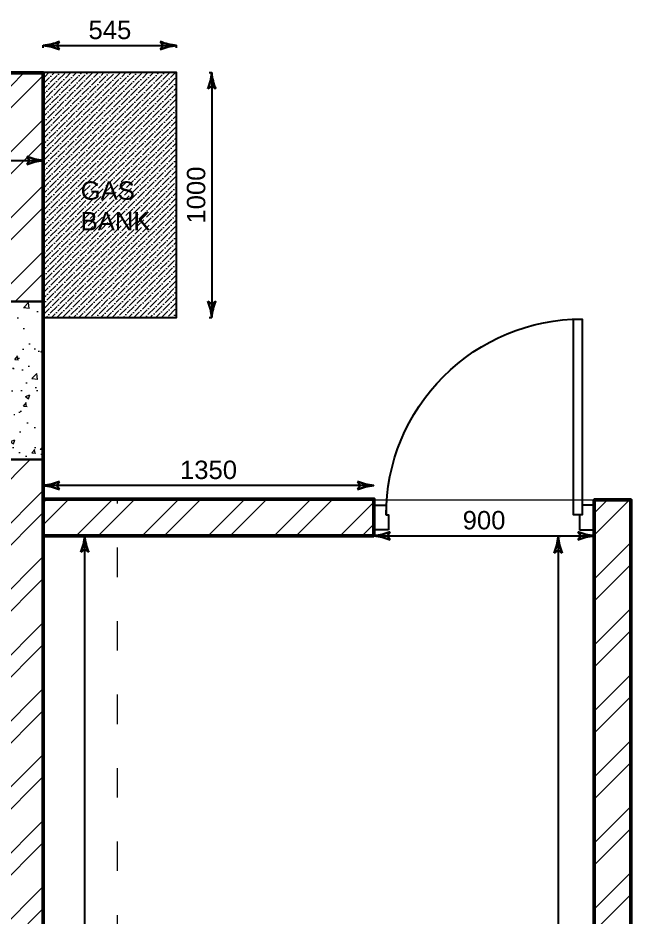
# Model space of a CAD drawing. Header units: millimetres. Extents: x 68727 to 319899, y -4876 to 265722.
# Drawn here: x 317396 to 319899, y 113789 to 117463 of the extents above; entities that cross this region are included whole.
import ezdxf

# ---------------------------------------------------------------- set-up
doc = ezdxf.new("R2010")
doc.units = ezdxf.units.MM
doc.linetypes.add('ACAD_ISO03W100', pattern=[30, 12, -18])
doc.linetypes.add('HIDDEN', pattern=[9.525, 6.35, -3.175])
for name, color, linetype in [('Dimensions', 172, 'Continuous'), ('Door', 23, 'Continuous'), ('POLY', 6, 'Continuous'), ('TEXTS', 1, 'Continuous')]:
    doc.layers.add(name, color=color, linetype=linetype)
for name, color, linetype, lineweight in [('HACH', 252, 'Continuous', 13), ('LS_DR_Plan Beam', 9, 'HIDDEN', 0), ('LS_DR_Wall', 7, 'Continuous', 35), ('wall', 5, 'Continuous', 30)]:
    doc.layers.add(name, color=color, linetype=linetype, lineweight=lineweight)
doc.styles.get("Standard").update_dxf_attribs({"font": 'arial.ttf'})
doc.dimstyles.new('SC-25', dxfattribs={"dimtxt": 75, "dimasz": 0.4, "dimexe": 1, "dimexo": 100, "dimgap": 25, "dimtad": 1, "dimdec": 0, "dimzin": 0, "dimdsep": 46, "dimtxsty": 'Standard', "dimblk1": 'A1', "dimblk2": 'A1', "dimsah": 1, "dimcen": 0.09, "dimdle": 3, "dimclrd": 1, "dimclre": 1, "dimclrt": 1, "dimadec": 0, "dimazin": 0, "dimtfac": 1, "dimtdec": 0, "dimtofl": 0, "dimtmove": 0, "dimatfit": 2, "dimldrblk": 'A1', "dimfxl": 10, "dimfxlon": 1, "dimtolj": 1, "dimtzin": 0, "dimarcsym": 0})

# ---------------------------------------------------------------- blocks, each defined once
blk = doc.blocks.new('A1')
at = {"layer": 'wall', "color": 1}
for p, q in [((-138.1, 0), (-167.3, 40.5)), ((-167.3, -40.5), (-138.1, 0))]:
    blk.add_line(p, q, dxfattribs=at)
for centre, start, end in [((53.3, 586.5), 247.99998, 264.80355), ((53.3, -586.5), 95.19645, 112.00002)]:
    blk.add_arc(centre, 588.9, start, end, dxfattribs=at)
blk = doc.blocks.new('*D1000')
at = {"layer": 'Defpoints', "color": 0, "transparency": 16777216}
for p in [(319749.2, 115345.9), (319601.9, 107355), (319749.2, 107355)]:
    blk.add_point(p, dxfattribs=at)
at = {"layer": 'Dimensions', "color": 1, "lineweight": -2, "transparency": 16777216}
for p, q in [((319611.9, 115345.9), (319600.9, 115345.9)), ((319601.9, 115345.5), (319601.9, 107355.4)), ((319611.9, 107355), (319600.9, 107355))]:
    blk.add_line(p, q, dxfattribs=at)
at = {"layer": 'Dimensions', "color": 1, "lineweight": -2, "transparency": 16777216, "xscale": 0.4, "yscale": 0.4, "zscale": 0.4}
for p, rotation in [((319601.9, 115345.9), 90), ((319601.9, 107355), 270)]:
    blk.add_blockref('A1', p, dxfattribs=dict(at, rotation=rotation))
at = {"layer": 'Dimensions', "color": 1, "transparency": 16777216, "insert": (319538.6, 111350.5), "char_height": 75, "attachment_point": 5, "rotation": 90}
blk.add_mtext('\\A1;7991', dxfattribs=at)
blk = doc.blocks.new('*D1001')
at = {"layer": 'Defpoints', "color": 0, "transparency": 16777216}
for p in [(317499, 115349.5), (317668.6, 115349.5), (317498.9, 110029.6)]:
    blk.add_point(p, dxfattribs=at)
at = {"layer": 'Dimensions', "color": 1, "lineweight": -2, "transparency": 16777216}
for p, q in [((317658.6, 115349.5), (317669.6, 115349.5)), ((317668.6, 110030), (317668.6, 115349.1)), ((317658.6, 110029.6), (317669.6, 110029.6))]:
    blk.add_line(p, q, dxfattribs=at)
at = {"layer": 'Dimensions', "color": 1, "lineweight": -2, "transparency": 16777216, "xscale": 0.4, "yscale": 0.4, "zscale": 0.4}
for p, rotation in [((317668.6, 115349.5), 90), ((317668.6, 110029.6), 270)]:
    blk.add_blockref('A1', p, dxfattribs=dict(at, rotation=rotation))
at = {"layer": 'Dimensions', "color": 1, "transparency": 16777216, "insert": (317605.3, 112689.5), "char_height": 75, "attachment_point": 5, "rotation": 90}
blk.add_mtext('\\A1;5320', dxfattribs=at)
blk = doc.blocks.new('*D1059')
at = {"layer": 'Defpoints', "color": 0, "transparency": 16777216}
for p in [(317498.9, 115554.8), (318849.2, 115495.9), (317498.9, 114499.6)]:
    blk.add_point(p, dxfattribs=at)
at = {"layer": 'POLY', "color": 1, "lineweight": -2, "transparency": 16777216}
for p, q in [((317498.9, 115544.8), (317498.9, 115555.8)), ((318848.8, 115554.8), (317499.3, 115554.8)), ((318849.2, 115554.8), (318849.2, 115555.8))]:
    blk.add_line(p, q, dxfattribs=at)
at = {"layer": 'POLY', "color": 1, "lineweight": -2, "transparency": 16777216, "xscale": 0.4, "yscale": 0.4, "zscale": 0.4, "rotation": 180}
blk.add_blockref('A1', (317498.9, 115554.8), dxfattribs=at)
at = {"layer": 'POLY', "color": 1, "lineweight": -2, "transparency": 16777216, "xscale": 0.4, "yscale": 0.4, "zscale": 0.4}
blk.add_blockref('A1', (318849.2, 115554.8), dxfattribs=at)
at = {"layer": 'POLY', "color": 1, "transparency": 16777216, "insert": (318174.1, 115618.2), "char_height": 75, "attachment_point": 5}
blk.add_mtext('\\A1;1350', dxfattribs=at)
blk = doc.blocks.new('*D1060')
at = {"layer": 'Defpoints', "color": 0, "transparency": 16777216}
for p in [(318849.2, 115495.9), (319749.2, 115495.9), (319749.2, 115349.4)]:
    blk.add_point(p, dxfattribs=at)
at = {"layer": 'POLY', "color": 1, "lineweight": -2, "transparency": 16777216}
for p, q in [((318849.2, 115359.4), (318849.2, 115348.4)), ((318849.6, 115349.4), (319748.8, 115349.4)), ((319749.2, 115359.4), (319749.2, 115348.4))]:
    blk.add_line(p, q, dxfattribs=at)
at = {"layer": 'POLY', "color": 1, "lineweight": -2, "transparency": 16777216, "xscale": 0.4, "yscale": 0.4, "zscale": 0.4, "rotation": 180}
blk.add_blockref('A1', (318849.2, 115349.4), dxfattribs=at)
at = {"layer": 'POLY', "color": 1, "lineweight": -2, "transparency": 16777216, "xscale": 0.4, "yscale": 0.4, "zscale": 0.4}
blk.add_blockref('A1', (319749.2, 115349.4), dxfattribs=at)
at = {"layer": 'POLY', "color": 1, "transparency": 16777216, "insert": (319299.2, 115412.7), "char_height": 75, "attachment_point": 5}
blk.add_mtext('\\A1;900', dxfattribs=at)
blk = doc.blocks.new('D900')
for points in [[(0, 840), (0, 900), (100, 900), (100, 850), (60, 850), (60, 840)], [(0, 60), (0, 0), (100, 0), (100, 50), (60, 50), (60, 60)]]:
    blk.add_lwpolyline(points, close=True)
blk.add_lwpolyline([(60, 850, -0.414214), (860, 50), (60, 50), (60, 85), (859.2, 85)], format="xyb")
blk = doc.blocks.new('*D1062')
at = {"color": 1, "lineweight": -2, "transparency": 16777216}
for p, q in [((317498.9, 117340.8), (317498.9, 117351.8)), ((317499.3, 117350.8), (318043.4, 117350.8)), ((318043.8, 117340.8), (318043.8, 117351.8))]:
    blk.add_line(p, q, dxfattribs=at)
at = {"layer": 'Defpoints', "color": 0, "transparency": 16777216}
for p in [(318043.8, 117350.8), (317498.9, 117240.3), (318043.8, 117240.3)]:
    blk.add_point(p, dxfattribs=at)
at = {"color": 1, "lineweight": -2, "transparency": 16777216, "xscale": 0.4, "yscale": 0.4, "zscale": 0.4, "rotation": 180}
blk.add_blockref('A1', (317498.9, 117350.8), dxfattribs=at)
at = {"color": 1, "lineweight": -2, "transparency": 16777216, "xscale": 0.4, "yscale": 0.4, "zscale": 0.4}
blk.add_blockref('A1', (318043.8, 117350.8), dxfattribs=at)
at = {"color": 1, "transparency": 16777216, "insert": (317771.4, 117414), "char_height": 75, "attachment_point": 5}
blk.add_mtext('\\A1;545', dxfattribs=at)
blk = doc.blocks.new('*D1063')
at = {"color": 1, "lineweight": -2, "transparency": 16777216}
for p, q in [((318177.2, 117240.3), (318188.2, 117240.3)), ((318187.2, 117239.9), (318187.2, 116240.6)), ((318177.2, 116240.2), (318188.2, 116240.2))]:
    blk.add_line(p, q, dxfattribs=at)
at = {"layer": 'Defpoints', "color": 0, "transparency": 16777216}
for p in [(318043.8, 117240.3), (318043.8, 116240.2), (318187.2, 116240.2)]:
    blk.add_point(p, dxfattribs=at)
at = {"color": 1, "lineweight": -2, "transparency": 16777216, "xscale": 0.4, "yscale": 0.4, "zscale": 0.4}
for p, rotation in [((318187.2, 117240.3), 90), ((318187.2, 116240.2), 270)]:
    blk.add_blockref('A1', p, dxfattribs=dict(at, rotation=rotation))
at = {"color": 1, "transparency": 16777216, "insert": (318123.9, 116740.3), "char_height": 75, "attachment_point": 5, "rotation": 90}
blk.add_mtext('\\A1;1000', dxfattribs=at)
blk = doc.blocks.new('*D1064')
at = {"color": 1, "lineweight": -2, "transparency": 16777216}
for p, q in [((315056.8, 116871.5), (315056.8, 116882.5)), ((315057.2, 116881.5), (317498.5, 116881.5)), ((317498.9, 116871.5), (317498.9, 116882.5))]:
    blk.add_line(p, q, dxfattribs=at)
at = {"layer": 'Defpoints', "color": 0, "transparency": 16777216}
for p in [(317498.9, 116881.5), (315056.8, 116385.2), (317498.9, 116385.2)]:
    blk.add_point(p, dxfattribs=at)
at = {"color": 1, "lineweight": -2, "transparency": 16777216, "xscale": 0.4, "yscale": 0.4, "zscale": 0.4, "rotation": 180}
blk.add_blockref('A1', (315056.8, 116881.5), dxfattribs=at)
at = {"color": 1, "lineweight": -2, "transparency": 16777216, "xscale": 0.4, "yscale": 0.4, "zscale": 0.4}
blk.add_blockref('A1', (317498.9, 116881.5), dxfattribs=at)
at = {"color": 1, "transparency": 16777216, "insert": (316277.9, 116944.2), "char_height": 75, "attachment_point": 5}
blk.add_mtext('\\A1;2442', dxfattribs=at)

msp = doc.modelspace()

# ---------------------------------------------------------------- hatches: boundary and pattern name
at = {"layer": 'HACH'}
h = msp.add_hatch(dxfattribs=at)
h.set_pattern_fill('ANSI32', color=256, scale=20)
h.set_pattern_definition([(45, (-526060.14, -97174.19), (-134.70384, 134.70384), []), (45, (-525970.34, -97174.19), (-134.70384, 134.70384), [])])
h.paths.add_polyline_path([(317498.9, 117239.6), (316862.9, 117239.6), (316862.9, 117089.6), (317331.9, 117089.6), (317331.9, 116305.6), (317498.9, 116305.6)])
h = msp.add_hatch(dxfattribs=at)
h.set_pattern_fill('ANSI36', color=5, scale=5)
h.paths.add_polyline_path([(318043.8, 117240.3), (317498.9, 117240.3), (317498.9, 116240.2), (318043.8, 116240.2)])
h.paths.add_polyline_path([(317625.5, 116553.9), (317948.3, 116553.9), (317948.3, 116833.5), (317625.5, 116833.5)], flags=24)
h = msp.add_hatch(dxfattribs=at)
h.set_pattern_fill('AR-CONC', color=256)
h.set_pattern_definition([(50, (-526060.14, -97174.19), (182.18467, -15.939086), [19.05, -209.55]), (355, (-526060.14, -97174.19), (-35.24342, 191.056845), [15.24, -167.640584]), (100.451445, (-526044.96, -97175.52), (146.941247, 175.117752), [16.19001, -178.090245]), (46.1842, (-526060.14, -97123.4), (271.07904, -42.04233), [28.575, -314.325]), (96.635558, (-526037.55, -97126.9), (237.404134, 247.426125), [24.28502, -267.13561]), (351.18415, (-526060.14, -97123.4), (237.40413, 247.426125), [22.85997, -251.45973]), (21, (-526034.74, -97136.09), (151.61439, -102.265198), [19.05, -209.55]), (326, (-526034.74, -97136.09), (61.80203, 184.187966), [15.24, -167.64]), (71.451445, (-526022.1, -97144.61), (213.41642, 81.92277), [16.19001, -178.089938]), (37.5, (-526060.14, -97174.19), (3.0886033, 84.555039), [0, -165.608, 0, -170.18, 0, -168.275]), (7.5, (-526060.14, -97174.19), (66.8196625, 100.180575), [0, -97.028, 0, -161.798, 0, -64.135]), (327.5, (-526116.78, -97174.19), (135.590595, -5.728744), [0, -63.5, 0, -198.12, 0, -262.89]), (317.5, (-526142.18, -97174.19), (148.129181, 25.426491), [0, -82.55, 0, -131.572, 0, -186.69])])
h.paths.add_polyline_path([(317498.9, 116305.6), (316841.9, 116305.6), (316841.9, 115660.6), (317498.9, 115660.6)])
h = msp.add_hatch(dxfattribs=at)
h.set_pattern_fill('ANSI32', color=256, scale=20)
h.set_pattern_definition([(45, (141281.14, 34686.36), (-134.70384, 134.70384), []), (45, (141370.94, 34686.36), (-134.70384, 134.70384), [])])
h.paths.add_polyline_path([(317498.9, 115660.6), (317308.9, 115660.6), (317308.9, 114397.6), (317331.8, 114217.6), (317308.9, 114217.6), (317308.9, 111540.6), (317498.9, 111540.6)])
h = msp.add_hatch(dxfattribs=at)
h.set_pattern_fill('ANSI32', color=256, scale=20)
h.set_pattern_definition([(45, (6896.69, 34686.36), (-134.70384, 134.70384), []), (45, (6986.49, 34686.36), (-134.70384, 134.70384), [])])
h.paths.add_polyline_path([(318849.2, 115499.5), (317698.9, 115499.5), (317698.9, 115349.5), (318849.2, 115349.4)])
h.paths.add_polyline_path([(317698.9, 115499.5), (317498.9, 115499.5), (317498.9, 115349.5), (317698.9, 115349.5)])
h = msp.add_hatch(dxfattribs=at)
h.set_pattern_fill('ANSI32', color=256, scale=20)
h.set_pattern_definition([(45, (98901.98, 34686.36), (-134.70384, 134.70384), []), (45, (98991.78, 34686.36), (-134.70384, 134.70384), [])])
h.paths.add_polyline_path([(319899.2, 115495.9), (319749.2, 115495.9), (319749.2, 113555), (319749.2, 113555), (319749.2, 113455), (319749.2, 107355), (319749.2, 107205), (319899.2, 107205)])

# ---------------------------------------------------------------- linework, layer by layer
msp.add_lwpolyline([(317498.9, 116240.2), (318043.8, 116240.2), (318043.8, 117240.3), (317498.9, 117240.3)], close=True)
msp.add_lwpolyline([(318849.2, 115495.9), (319749.2, 115495.9)], dxfattribs=at)
at = {"layer": 'LS_DR_Plan Beam', "linetype": 'ACAD_ISO03W100', "ltscale": 10, "transparency": 33554508}
msp.add_lwpolyline([(317498.9, 111881.1), (317801.8, 111881.1), (317801.8, 115500.2), (317498.9, 115500.2)], close=True, dxfattribs=at)
at = {"layer": 'LS_DR_Wall', "lineweight": 50, "ltscale": 0.25}
for points in [[(317498.9, 110029.6), (317498.9, 117239.6), (316862.9, 117239.6), (316862.9, 117089.6), (317331.9, 117089.6), (317331.9, 116305.6), (316841.9, 116305.6), (316841.9, 115660.6), (317308.9, 115660.6), (317308.9, 114397.6), (317308.9, 114397.6), (317308.9, 114217.6), (317308.9, 114217.6), (317308.9, 111540.6), (316878.9, 111540.6), (316878.9, 110930.6), (317308.9, 110930.6), (317308.9, 110029.6)], [(318849.2, 115349.5), (318849.2, 115499.5), (317498.9, 115499.5)], [(319749.2, 107205), (319899.2, 107205), (319899.2, 115495.9), (319749.2, 115495.9), (319749.2, 115345.9), (319749.2, 107355)], [(317498.9, 115349.5), (318849.2, 115349.4)]]:
    msp.add_lwpolyline(points, dxfattribs=at)
at = {"layer": 'LS_DR_Wall', "lineweight": 30, "ltscale": 0.25}
msp.add_lwpolyline([(316841.9, 116305.6), (317498.9, 116305.6), (317498.9, 115660.6), (316841.9, 115660.6)], close=True, dxfattribs=at)

# ---------------------------------------------------------------- block references
at = {"layer": 'Door', "rotation": 90.00000000000001}
msp.add_blockref('D900', (319749.2, 115374.4), dxfattribs=at)

# ---------------------------------------------------------------- texts
at = {"layer": 'TEXTS', "linetype": 'Continuous', "lineweight": 25, "insert": (317651.9, 116796.2), "char_height": 75, "attachment_point": 1, "rotation": 360}
msp.add_mtext_dynamic_manual_height_columns('GAS\\PBANK ', width=1370.22, gutter_width=12.5, heights=[0], dxfattribs=at)

# ---------------------------------------------------------------- dimensions: what is measured, and where the dimension line sits
for base, p1, p2, picture, middle in [((318043.8, 117350.8), (317498.9, 117240.3), (318043.8, 117240.3), '*D1062', (317771.4, 117414)), ((317498.9, 116881.5), (315056.8, 116385.2), (317498.9, 116385.2), '*D1064', (316277.9, 116944.2))]:
    dim = msp.add_linear_dim(base=base, p1=p1, p2=p2, dimstyle='SC-25')
    dim.commit()
    dim.dimension.update_dxf_attribs({"geometry": picture, "text_midpoint": middle})
dim = msp.add_linear_dim(base=(318187.2, 116240.2), p1=(318043.8, 117240.3), p2=(318043.8, 116240.2), angle=90, dimstyle='SC-25')
dim.commit()
dim.dimension.update_dxf_attribs({"geometry": '*D1063', "text_midpoint": (318123.9, 116740.3)})
at = {"layer": 'Dimensions'}
for base, p1, p2, picture, middle in [((317668.6, 115349.5), (317498.9, 110029.6), (317499, 115349.5), '*D1001', (317605.3, 112689.5)), ((319601.9, 107355), (319749.2, 115345.9), (319749.2, 107355), '*D1000', (319538.6, 111350.5))]:
    dim = msp.add_linear_dim(base=base, p1=p1, p2=p2, angle=90, dimstyle='SC-25', dxfattribs=at)
    dim.commit()
    dim.dimension.update_dxf_attribs({"geometry": picture, "text_midpoint": middle})
at = {"layer": 'POLY'}
for base, p2, picture, middle in [((317498.9, 115554.8), (317498.9, 114499.6), '*D1059', (318174.1, 115618.2)), ((319749.2, 115349.4), (319749.2, 115495.9), '*D1060', (319299.2, 115412.7))]:
    dim = msp.add_linear_dim(base=base, p1=(318849.2, 115495.9), p2=p2, dimstyle='SC-25', dxfattribs=at)
    dim.commit()
    dim.dimension.update_dxf_attribs({"geometry": picture, "text_midpoint": middle})

doc.saveas('drawing.dxf')
